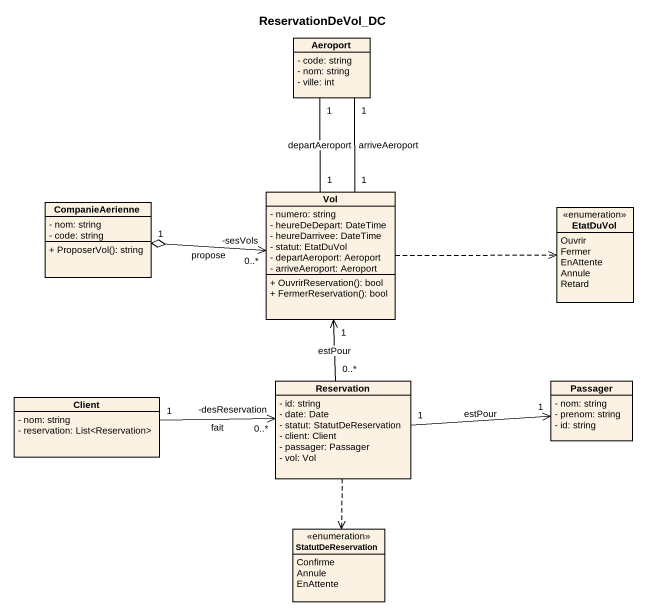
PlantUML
@startuml
title ReservationDeVol_DC
hide circle
hide empty members
skinparam classAttributeIconSize 0
class Aeroport {
  - code: string
  - nom: string
  - ville: int
}
class Vol {
  - numero: string
  - heureDeDepart: DateTime
  - heureDarrivee: DateTime
  - statut: EtatDuVol
  - departAeroport: Aeroport
  - arriveAeroport: Aeroport
  + OuvrirReservation(): bool
  + FermerReservation(): bool
}
class CompanieAerienne {
  - nom: string
  - code: string
  + ProposerVol(): string
}
enum EtatDuVol {
  Ouvrir
  Fermer
  EnAttente
  Annule
  Retard
}
class Reservation {
  - id: string
  - date: Date
  - statut: StatutDeReservation
  - client: Client
  - passager: Passager
  - vol: Vol
}
class Passager {
  - nom: string
  - prenom: string
  - id: string
}
class Client {
  - nom: string
  - reservation: List<Reservation>
}
enum StatutDeReservation {
  Confirme
  Annule
  EnAttente
}
Aeroport "1" -- "1" Vol : departAeroport
Vol "1" -up- "1" Aeroport : arriveAeroport
Vol "-sesVols\n0..*" <-left-o "1" CompanieAerienne : propose
Vol .right.> EtatDuVol
Reservation "0..*" -up-> "1" Vol : estPour
Reservation "1" -right-> "1" Passager : estPour
Reservation ..> StatutDeReservation
Client "1" -right-> "-desReservation\n0..*" Reservation : fait
@enduml
